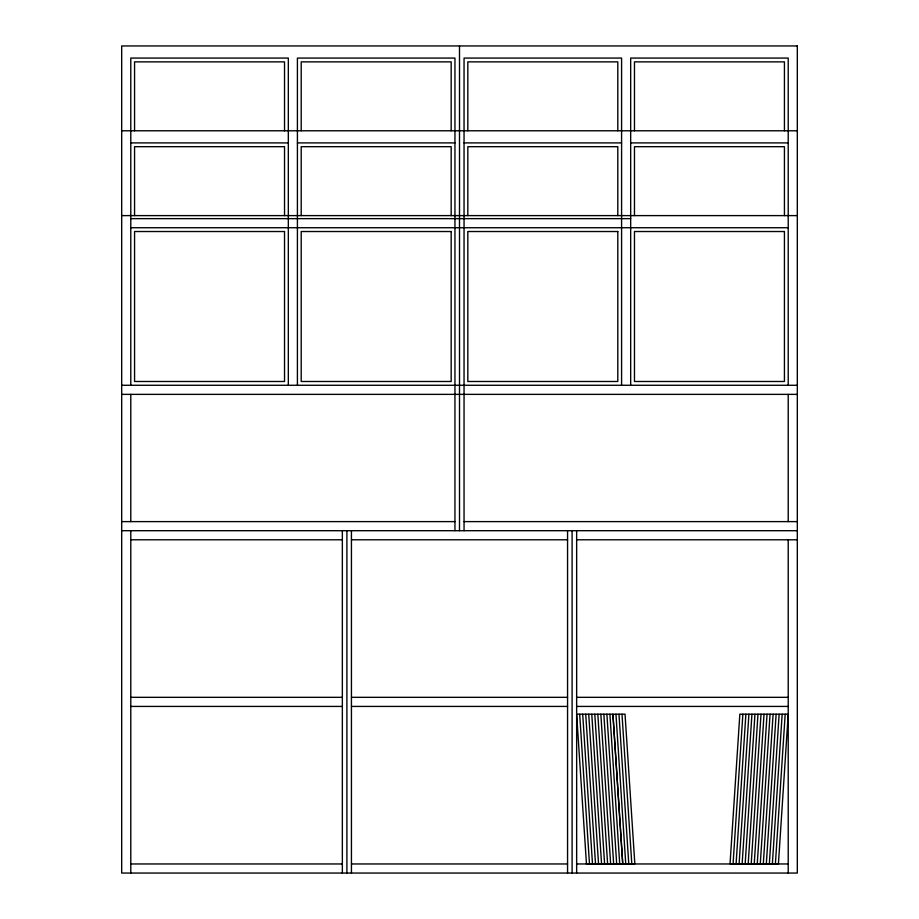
<?xml version="1.0" encoding="UTF-8"?>
<svg xmlns="http://www.w3.org/2000/svg" width="919" height="919" viewBox="0 0 919 919"><rect width="100%" height="100%" fill="white"/><g stroke="black" fill="none" stroke-linecap="round" stroke-linejoin="round"><path stroke-width="1.38" d="M579.671 714.316L582.692 714.12L592.502 863.963L595.523 863.768M582.692 714.316L585.713 714.12L595.523 863.963L598.545 863.768M585.713 714.316L588.734 714.12L598.545 863.963L601.566 863.768M588.734 714.316L591.767 714.12L601.566 863.963L604.599 863.768M591.767 714.316L594.788 714.12L604.599 863.963L607.62 863.768M594.788 714.316L597.809 714.12L607.62 863.963L610.641 863.768M597.809 714.316L600.831 714.12L610.641 863.963L613.662 863.768M600.831 714.316L603.852 714.12L613.662 863.963L616.683 863.768M603.852 714.316L606.885 714.12L616.683 863.963L619.716 863.768M606.885 714.316L609.906 714.12L619.716 863.963L622.737 863.768L612.927 714.12L609.906 714.316M615.948 714.316L618.969 714.12L628.78 863.963L631.801 863.768M618.969 714.316L621.991 714.12L631.801 863.963L634.822 863.768L625.023 714.12L621.991 714.316M589.481 863.768L586.46 863.963L576.65 714.316L579.671 714.12L589.481 863.963L592.502 863.768M625.759 863.768L622.737 863.963L612.927 714.316L615.948 714.12L625.759 863.963L628.78 863.768M121.687 130.785L797.313 130.785M130.785 142.905L288.325 142.905M297.411 142.905L454.951 142.905M464.049 142.905L621.589 142.905M630.675 142.905L788.215 142.905M121.687 215.609L797.313 215.609M130.785 218.642L630.675 218.642M130.785 227.728L788.215 227.728M121.687 385.268L797.313 385.268M121.687 394.366L797.313 394.366M121.687 521.613L454.951 521.613M464.049 521.613L797.313 521.613M121.687 530.7L797.313 530.7M130.785 539.786L342.35 539.786M351.437 539.786L567.563 539.786M576.65 539.786L797.313 539.786M130.785 697.326L342.35 697.326M351.437 697.326L567.563 697.326M576.65 697.326L788.215 697.326M130.785 706.424L342.35 706.424M351.437 706.424L567.563 706.424M576.65 706.424L788.215 706.424M130.785 863.963L342.35 863.963M351.437 863.963L567.563 863.963M576.65 863.963L788.215 863.963M785.194 714.316L782.172 714.12L772.362 863.963L769.341 863.768M782.172 714.316L779.151 714.12L769.341 863.963L766.32 863.768M779.151 714.316L776.13 714.12L766.32 863.963L763.298 863.768M776.13 714.316L773.109 714.12L763.298 863.963L760.277 863.768M773.109 714.316L770.076 714.12L760.277 863.963L757.245 863.768M770.076 714.316L767.055 714.12L757.245 863.963L754.223 863.768M767.055 714.316L764.034 714.12L754.223 863.963L751.202 863.768M764.034 714.316L761.012 714.12L751.202 863.963L748.181 863.768M761.012 714.316L757.991 714.12L748.181 863.963L745.16 863.768M757.991 714.316L754.958 714.12L745.16 863.963L742.127 863.768M754.958 714.316L751.937 714.12L742.127 863.963L739.106 863.768M751.937 714.316L748.916 714.12L739.106 863.963L736.085 863.768M748.916 714.316L745.895 714.12L736.085 863.963L733.063 863.768M745.895 714.316L742.874 714.12L733.063 863.963L730.042 863.768L739.852 714.12L742.874 714.316M775.383 863.768L778.416 863.963L788.215 714.316L785.194 714.12L775.383 863.963L772.362 863.768M788.215 385.268L788.215 58.069L630.675 58.069L630.675 385.268M788.215 394.366L788.215 521.613M788.215 539.786L788.215 873.05M784.435 130.785L784.435 61.86L634.466 61.86L634.466 130.785M784.435 215.609L784.435 146.684L634.466 146.684L634.466 215.609M621.589 385.268L621.589 58.069L464.049 58.069L464.049 530.7M617.798 130.785L617.798 61.86L467.828 61.86L467.828 130.785M617.798 215.609L617.798 146.684L467.828 146.684L467.828 215.609M576.65 530.7L576.65 873.05M572.1 530.7L572.1 873.05M567.563 530.7L567.563 873.05M459.5 45.95L459.5 530.7M454.951 530.7L454.951 58.069L297.411 58.069L297.411 385.268M451.172 130.785L451.172 61.86L301.202 61.86L301.202 130.785M451.172 215.609L451.172 146.684L301.202 146.684L301.202 215.609M351.437 530.7L351.437 873.05M346.9 530.7L346.9 873.05M342.35 530.7L342.35 873.05M288.325 385.268L288.325 58.069L130.785 58.069L130.785 385.268M284.534 130.785L284.534 61.86L134.565 61.86L134.565 130.785M284.534 215.609L284.534 146.684L134.565 146.684L134.565 215.609M130.785 394.366L130.785 521.613M130.785 530.7L130.785 873.05M797.313 45.95L121.687 45.95L121.687 873.05L797.313 873.05L797.313 45.95M284.534 231.519L134.565 231.519L134.565 381.488L284.534 381.488L284.534 231.519M451.172 231.519L301.202 231.519L301.202 381.488L451.172 381.488L451.172 231.519M617.798 231.519L467.828 231.519L467.828 381.488L617.798 381.488L617.798 231.519M784.435 231.519L634.466 231.519L634.466 381.488L784.435 381.488L784.435 231.519"/></g></svg>
